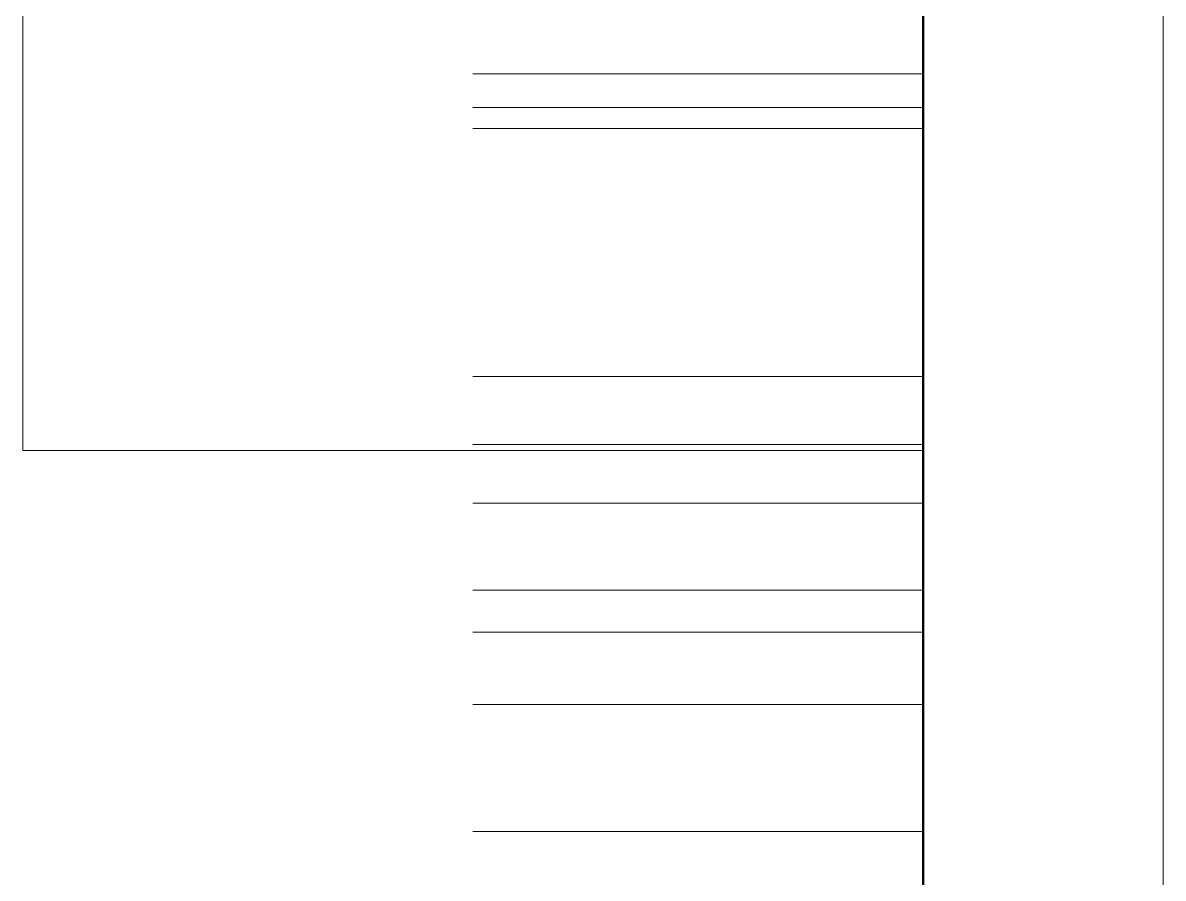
# Model space of a CAD drawing. Header units: metres. Extents: x 10 to 831, y 10 to 584.
# Drawn here: x 495.8 to 496.56, y 390.978 to 391.548 of the extents above; entities that cross this region are included whole.
import ezdxf

# ---------------------------------------------------------------- set-up
doc = ezdxf.new("R2010")
doc.units = ezdxf.units.M
doc.layers.add('CUT', color=7, linetype='Continuous', lineweight=50)
doc.layers.add('VIS', color=8, linetype='Continuous', lineweight=13)

msp = doc.modelspace()

# ---------------------------------------------------------------- linework, layer by layer
at = {"layer": 'CUT'}
msp.add_line((496.4, 415.84), (496.4, 387.36), dxfattribs=at)
at = {"layer": 'VIS'}
for p, q in [((496.4, 387.36), (496.4, 415.84)), ((496.4, 387.36), (496.4, 415.84)), ((496.56, 415.84), (496.56, 387.36)), ((496.4, 390.4), (496.4, 392.5016)), ((496.4, 390.4), (496.4, 392.5016)), ((496.4, 390.4), (496.4, 392.5016)), ((496.4, 392.5016), (496.4, 391.146)), ((496.4, 392.5016), (496.4, 391.146)), ((496.4, 390.4), (496.4, 392.5016)), ((496.4, 392.5016), (496.4, 390.806)), ((496.4, 390.4), (496.4, 392.5016)), ((496.4, 392.5016), (496.4, 390.4)), ((496.4, 392.5016), (496.4, 390.4)), ((496.4, 392.5016), (496.4, 390.4)), ((496.4, 390.4), (496.4, 392.5016)), ((496.4, 390.4), (496.4, 392.5016)), ((496.4, 392.5016), (496.4, 390.4)), ((496.4, 390.4), (496.4, 392.5016)), ((496.4, 392.5016), (496.4, 390.4)), ((496.4, 392.5016), (496.4, 391.1868)), ((496.4, 390.4), (496.4, 392.5016)), ((496.4, 390.4), (496.4, 392.5016)), ((496.4, 392.5016), (496.4, 390.4)), ((496.4, 390.4), (496.4, 392.5016)), ((496.4, 392.5016), (496.4, 390.4)), ((496.4, 392.5016), (496.4, 390.806)), ((496.4, 390.4), (496.4, 392.5016)), ((496.4, 391.1868), (496.4, 392.5016)), ((496.4, 392.5016), (496.4, 391.146)), ((496.4, 392.5016), (496.4, 391.146)), ((496.4, 390.4), (496.4, 392.5016)), ((496.4, 392.5016), (496.4, 390.4)), ((496.4, 390.4), (496.4, 392.5016)), ((496.4, 392.5016), (496.4, 390.4)), ((496.4, 390.4), (496.4, 392.5016)), ((496.4, 390.4), (496.4, 392.5016)), ((496.4, 392.5016), (496.4, 390.4)), ((496.4, 392.5016), (496.4, 391.1868)), ((496.4, 390.4), (496.4, 392.5016)), ((496.4, 392.5016), (496.4, 390.4)), ((496.4, 390.4), (496.4, 392.5016)), ((496.4, 392.5016), (496.4, 390.4)), ((496.4, 392.5016), (496.4, 391.146)), ((496.4, 392.5016), (496.4, 391.146)), ((496.4, 390.4), (496.4, 392.5016)), ((496.4, 390.4), (496.4, 392.5016)), ((496.4, 390.4), (496.4, 392.5016)), ((496.4, 392.5016), (496.4, 390.4)), ((496.4, 391.0376), (496.4, 392.5016)), ((496.4, 392.5016), (496.4, 390.4)), ((496.4, 390.4), (496.4, 392.5016)), ((496.4, 392.5016), (496.4, 390.4)), ((496.4, 392.5016), (496.4, 390.4)), ((496.4, 391.1868), (496.4, 392.5016)), ((496.4, 392.5016), (496.4, 390.4)), ((496.4, 390.4), (496.4, 392.5016)), ((496.4, 392.5016), (496.4, 391.1868)), ((496.4, 391.0376), (496.4, 392.5016)), ((496.4, 392.5016), (496.4, 391.046)), ((496.4, 390.4), (496.4, 392.5016)), ((496.4, 392.5016), (496.4, 390.4)), ((496.4, 390.4), (496.4, 392.5016)), ((496.4, 392.5016), (496.4, 390.4)), ((496.4, 391.1868), (496.4, 392.5016)), ((496.4, 392.5016), (496.4, 391.146)), ((496.4, 392.5016), (496.4, 391.146)), ((496.4, 390.4), (496.4, 392.5016)), ((496.4, 390.4), (496.4, 392.5016)), ((496.4, 392.5016), (496.4, 390.4)), ((496.4, 390.4), (496.4, 392.5016)), ((496.4, 392.5016), (496.4, 390.4)), ((496.4, 390.4), (496.4, 392.5016)), ((496.4, 392.5016), (496.4, 390.4)), ((496.4, 390.4), (496.4, 392.5016)), ((496.4, 392.5016), (496.4, 391.1868)), ((496.4, 392.5016), (496.4, 390.4)), ((496.4, 390.4), (496.4, 392.5016)), ((496.4, 392.5016), (496.4, 390.4)), ((496.4, 390.4), (496.4, 392.5016)), ((496.4, 390.4), (496.4, 392.5016)), ((496.4, 390.4), (496.4, 392.5016)), ((496.4, 391.1868), (496.4, 392.5016)), ((496.4, 392.5016), (496.4, 390.4)), ((496.4, 392.5016), (496.4, 390.4)), ((496.4, 390.4), (496.4, 392.5016)), ((496.4, 392.5016), (496.4, 391.046)), ((496.4, 390.4), (496.4, 392.5016)), ((496.4, 392.2152), (496.4, 391.1108)), ((496.4, 392.2152), (496.4, 391.1108)), ((496.4, 390.4), (496.4, 392.0952)), ((496.4, 392.0952), (496.4, 390.4)), ((496.4, 390.4), (496.4, 392.0952)), ((496.4, 392.0952), (496.4, 390.4)), ((496.4, 392.0952), (496.4, 390.4)), ((496.4, 392.0952), (496.4, 390.4)), ((496.4, 390.4), (496.4, 392.0952)), ((496.4, 390.4), (496.4, 392.0952)), ((496.4, 392.0756), (496.4, 390.826)), ((496.4, 392.0756), (496.4, 390.826)), ((496.4, 391.9852), (496.4, 391.4776)), ((496.4, 391.9852), (496.4, 391.4776)), ((496.4, 391.9852), (496.4, 391.4776)), ((496.4, 391.9852), (496.4, 391.4776)), ((496.4, 391.8104), (496.4, 390.6848)), ((496.4, 391.8104), (496.4, 390.6848)), ((495.8, 391.6608), (495.8, 391.2632)), ((495.8, 391.6608), (495.8, 391.2632)), ((496.4, 391.6608), (496.4, 391.2632)), ((496.4, 391.6608), (496.4, 391.2632)), ((496.4, 391.6608), (496.4, 391.2632)), ((496.4, 391.6608), (496.4, 391.2632)), ((496.4, 391.6384), (496.4, 391.5476)), ((496.4, 391.6384), (496.4, 391.5476)), ((496.4, 391.6164), (496.4, 391.4492)), ((496.4, 391.6164), (496.4, 391.4492)), ((496.4, 391.6164), (496.4, 391.4492)), ((496.4, 391.6164), (496.4, 391.4492)), ((496.4, 391.6164), (496.4, 391.4492)), ((496.4, 391.6164), (496.4, 391.4492)), ((496.4, 391.6092), (496.4, 391.4508)), ((496.4, 391.6092), (496.4, 391.4508)), ((496.4, 391.5944), (496.4, 390.4)), ((496.4, 391.5944), (496.4, 390.4)), ((496.4, 391.5944), (496.4, 390.4)), ((496.4, 391.5944), (496.4, 390.4)), ((496.4, 391.5852), (496.4, 391.5316)), ((496.4, 391.5852), (496.4, 391.5316)), ((496.4, 391.5852), (496.4, 391.5316)), ((496.4, 391.5852), (496.4, 391.5316)), ((496.4, 391.5852), (496.4, 391.5316)), ((496.4, 391.5852), (496.4, 391.5316)), ((496.4, 391.5852), (496.4, 391.5316)), ((496.4, 391.5852), (496.4, 391.5316)), ((496.4, 391.5708), (496.4, 391.5472)), ((496.4, 391.5708), (496.4, 391.5472)), ((496.4, 391.5268), (496.4, 391.5688)), ((496.4, 391.5268), (496.4, 391.5688)), ((496.4, 391.5268), (496.4, 391.5688)), ((496.4, 391.5268), (496.4, 391.5688)), ((496.4, 391.5268), (496.4, 391.5688)), ((496.4, 391.5268), (496.4, 391.5688)), ((496.4, 391.5268), (496.4, 391.5688)), ((496.4, 391.5268), (496.4, 391.5688)), ((496.4, 391.5024), (496.4, 391.566)), ((496.4, 391.5024), (496.4, 391.566)), ((496.4, 391.5024), (496.4, 391.566)), ((496.4, 391.5024), (496.4, 391.566)), ((496.4, 391.5024), (496.4, 391.566)), ((496.4, 391.5024), (496.4, 391.566)), ((496.4, 391.5024), (496.4, 391.566)), ((496.4, 391.5024), (496.4, 391.566)), ((496.4, 391.5652), (496.4, 391.5016)), ((496.4, 391.5652), (496.4, 391.5016)), ((496.4, 391.5652), (496.4, 391.5016)), ((496.4, 391.5652), (496.4, 391.5016)), ((496.4, 391.5652), (496.4, 391.5016)), ((496.4, 391.5652), (496.4, 391.5016)), ((496.4, 391.5652), (496.4, 391.5016)), ((496.4, 391.5652), (496.4, 391.5016)), ((496.4, 391.4508), (496.4, 391.5588)), ((496.4, 391.4508), (496.4, 391.5588)), ((496.4, 391.5524), (496.4, 391.5132)), ((496.4, 391.5524), (496.4, 391.5132)), ((496.4, 391.5524), (496.4, 391.5132)), ((496.4, 391.5524), (496.4, 391.5132)), ((496.4, 391.5524), (496.4, 391.5132)), ((496.4, 391.5524), (496.4, 391.5132)), ((496.4, 391.5524), (496.4, 391.5132)), ((496.4, 391.5524), (496.4, 391.5132)), ((496.4, 391.5016), (496.4, 391.5516)), ((496.4, 391.5016), (496.4, 391.5516)), ((496.4, 391.5496), (496.4, 391.4492)), ((496.4, 391.5496), (496.4, 391.4492)), ((496.4, 391.5492), (496.4, 391.4492)), ((496.4, 391.5492), (496.4, 391.4492)), ((496.4, 391.5132), (496.4, 391.5484)), ((496.4, 391.5132), (496.4, 391.5484)), ((496.4, 391.5484), (496.4, 391.5092)), ((496.4, 391.5132), (496.4, 391.5484)), ((496.4, 391.5484), (496.4, 391.5092)), ((496.4, 391.5132), (496.4, 391.5484)), ((496.4, 391.5476), (496.4, 391.4492)), ((496.4, 391.5476), (496.4, 391.4492)), ((496.4, 391.5472), (496.4, 391.5284)), ((496.4, 391.5472), (496.4, 391.5284)), ((496.4, 391.5096), (496.4, 391.5332)), ((496.4, 391.5096), (496.4, 391.5332)), ((496.4, 391.5096), (496.4, 391.5332)), ((496.4, 391.5096), (496.4, 391.5332)), ((496.4, 391.5096), (496.4, 391.5332)), ((496.4, 391.5096), (496.4, 391.5332)), ((496.4, 391.5096), (496.4, 391.5332)), ((496.4, 391.5096), (496.4, 391.5332)), ((496.4, 391.5316), (496.4, 391.4804)), ((496.4, 391.5316), (496.4, 391.4804)), ((496.4, 391.5316), (496.4, 391.4804)), ((496.4, 391.5316), (496.4, 391.4804)), ((496.4, 391.5316), (496.4, 391.4804)), ((496.4, 391.5316), (496.4, 391.4804)), ((496.4, 391.5316), (496.4, 391.4804)), ((496.4, 391.5316), (496.4, 391.4804)), ((496.4, 391.5284), (496.4, 391.514)), ((496.4, 391.5284), (496.4, 391.514)), ((496.4, 391.4816), (496.4, 391.5268)), ((496.4, 391.4816), (496.4, 391.5268)), ((496.4, 391.4816), (496.4, 391.5268)), ((496.4, 391.4816), (496.4, 391.5268)), ((496.4, 391.4816), (496.4, 391.5268)), ((496.4, 391.4816), (496.4, 391.5268)), ((496.4, 391.4816), (496.4, 391.5268)), ((496.4, 391.4816), (496.4, 391.5268)), ((496.4, 391.514), (496.1, 391.514)), ((496.4, 391.514), (496.4, 391.4916)), ((496.4, 391.514), (496.4, 391.4916)), ((496.4, 391.5132), (496.4, 391.474)), ((496.4, 391.5132), (496.4, 391.474)), ((496.4, 391.4776), (496.4, 391.5132)), ((496.4, 391.5132), (496.4, 391.474)), ((496.4, 391.5132), (496.4, 391.474)), ((496.4, 391.4776), (496.4, 391.5132)), ((496.4, 391.4776), (496.4, 391.5132)), ((496.4, 391.5132), (496.4, 391.474)), ((496.4, 391.4776), (496.4, 391.5132)), ((496.4, 391.5132), (496.4, 391.474)), ((496.4, 391.5132), (496.4, 391.474)), ((496.4, 391.5132), (496.4, 391.474)), ((496.4, 391.4624), (496.4, 391.5096)), ((496.4, 391.4624), (496.4, 391.5096)), ((496.4, 391.4624), (496.4, 391.5096)), ((496.4, 391.4624), (496.4, 391.5096)), ((496.4, 391.4624), (496.4, 391.5096)), ((496.4, 391.4624), (496.4, 391.5096)), ((496.4, 391.4624), (496.4, 391.5096)), ((496.4, 391.4624), (496.4, 391.5096)), ((496.4, 391.5092), (496.4, 391.4648)), ((496.4, 391.5092), (496.4, 391.4648)), ((496.4, 391.44), (496.4, 391.5024)), ((496.4, 391.44), (496.4, 391.5024)), ((496.4, 391.44), (496.4, 391.5024)), ((496.4, 391.44), (496.4, 391.5024)), ((496.4, 391.44), (496.4, 391.5024)), ((496.4, 391.44), (496.4, 391.5024)), ((496.4, 391.44), (496.4, 391.5024)), ((496.4, 391.44), (496.4, 391.5024)), ((496.4, 391.5016), (496.4, 391.4396)), ((496.4, 391.5016), (496.4, 391.4396)), ((496.4, 391.5016), (496.4, 391.4396)), ((496.4, 391.4564), (496.4, 391.5016)), ((496.4, 391.4564), (496.4, 391.5016)), ((496.4, 391.5016), (496.4, 391.4396)), ((496.4, 391.5016), (496.4, 391.4396)), ((496.4, 391.5016), (496.4, 391.4396)), ((496.4, 391.5016), (496.4, 391.4396)), ((496.4, 391.5016), (496.4, 391.4396)), ((496.4, 391.4916), (496.1, 391.4916)), ((496.4, 391.4916), (496.4, 391.4856)), ((496.4, 391.4916), (496.4, 391.4856)), ((496.4, 391.4856), (496.4, 391.472)), ((496.4, 391.4856), (496.4, 391.472)), ((496.4, 391.4776), (496.1, 391.4776)), ((496.4, 391.4776), (496.1, 391.4776)), ((496.4, 391.4336), (496.4, 391.4816)), ((496.4, 391.4336), (496.4, 391.4816)), ((496.4, 391.4336), (496.4, 391.4816)), ((496.4, 391.4336), (496.4, 391.4816)), ((496.4, 391.4336), (496.4, 391.4816)), ((496.4, 391.4336), (496.4, 391.4816)), ((496.4, 391.4336), (496.4, 391.4816)), ((496.4, 391.4336), (496.4, 391.4816)), ((496.4, 391.4804), (496.4, 391.432)), ((496.4, 391.4804), (496.4, 391.432)), ((496.4, 391.4804), (496.4, 391.432)), ((496.4, 391.4804), (496.4, 391.432)), ((496.4, 391.4804), (496.4, 391.432)), ((496.4, 391.4804), (496.4, 391.432)), ((496.4, 391.4804), (496.4, 391.432)), ((496.4, 391.4804), (496.4, 391.432)), ((496.4, 391.474), (496.4, 391.434)), ((496.4, 391.474), (496.4, 391.434)), ((496.4, 391.474), (496.4, 391.434)), ((496.4, 391.474), (496.4, 391.434)), ((496.4, 391.474), (496.4, 391.434)), ((496.4, 391.474), (496.4, 391.434)), ((496.4, 391.474), (496.4, 391.434)), ((496.4, 391.474), (496.4, 391.434)), ((496.4, 391.472), (496.4, 391.4512)), ((496.4, 391.472), (496.4, 391.4512)), ((496.4, 391.4648), (496.4, 391.4156)), ((496.4, 391.4648), (496.4, 391.4156)), ((496.4, 391.4152), (496.4, 391.4624)), ((496.4, 391.4152), (496.4, 391.4624)), ((496.4, 391.4152), (496.4, 391.4624)), ((496.4, 391.4152), (496.4, 391.4624)), ((496.4, 391.4152), (496.4, 391.4624)), ((496.4, 391.4152), (496.4, 391.4624)), ((496.4, 391.4152), (496.4, 391.4624)), ((496.4, 391.4152), (496.4, 391.4624)), ((496.4, 391.416), (496.4, 391.4564)), ((496.4, 391.416), (496.4, 391.4564)), ((496.4, 391.4512), (496.4, 391.424)), ((496.4, 391.4512), (496.4, 391.424)), ((496.4, 391.4508), (496.4, 391.2924)), ((496.4, 391.3428), (496.4, 391.4508)), ((496.4, 391.4508), (496.4, 391.2924)), ((496.4, 391.3428), (496.4, 391.4508)), ((496.4, 391.4492), (496.4, 391.2828)), ((496.4, 391.4492), (496.4, 391.3496)), ((496.4, 391.4492), (496.4, 391.348)), ((496.4, 391.2832), (496.4, 391.4492)), ((496.4, 391.2832), (496.4, 391.4492)), ((496.4, 391.3496), (496.4, 391.4492)), ((496.4, 391.2832), (496.4, 391.4492)), ((496.4, 391.4492), (496.4, 391.348)), ((496.4, 391.4492), (496.4, 391.3496)), ((496.4, 391.4492), (496.4, 391.2828)), ((496.4, 391.2832), (496.4, 391.4492)), ((496.4, 391.3496), (496.4, 391.4492)), ((496.4, 391.3784), (496.4, 391.44)), ((496.4, 391.3784), (496.4, 391.44)), ((496.4, 391.3784), (496.4, 391.44)), ((496.4, 391.3784), (496.4, 391.44)), ((496.4, 391.3784), (496.4, 391.44)), ((496.4, 391.3784), (496.4, 391.44)), ((496.4, 391.3784), (496.4, 391.44)), ((496.4, 391.3784), (496.4, 391.44)), ((496.4, 391.4396), (496.4, 391.3784)), ((496.4, 391.4396), (496.4, 391.3784)), ((496.4, 391.4396), (496.4, 391.3784)), ((496.4, 391.4396), (496.4, 391.3784)), ((496.4, 391.4396), (496.4, 391.3784)), ((496.4, 391.4396), (496.4, 391.3784)), ((496.4, 391.4396), (496.4, 391.3784)), ((496.4, 391.4396), (496.4, 391.3784)), ((496.4, 391.434), (496.4, 391.3932)), ((496.4, 391.434), (496.4, 391.3932)), ((496.4, 391.434), (496.4, 391.3932)), ((496.4, 391.434), (496.4, 391.3932)), ((496.4, 391.434), (496.4, 391.3932)), ((496.4, 391.434), (496.4, 391.3932)), ((496.4, 391.434), (496.4, 391.3932)), ((496.4, 391.434), (496.4, 391.3932)), ((496.4, 391.3836), (496.4, 391.4336)), ((496.4, 391.3836), (496.4, 391.4336)), ((496.4, 391.3836), (496.4, 391.4336)), ((496.4, 391.3836), (496.4, 391.4336)), ((496.4, 391.3836), (496.4, 391.4336)), ((496.4, 391.3836), (496.4, 391.4336)), ((496.4, 391.3836), (496.4, 391.4336)), ((496.4, 391.3836), (496.4, 391.4336)), ((496.4, 391.432), (496.4, 391.3864)), ((496.4, 391.432), (496.4, 391.3864)), ((496.4, 391.432), (496.4, 391.3864)), ((496.4, 391.432), (496.4, 391.3864)), ((496.4, 391.432), (496.4, 391.3864)), ((496.4, 391.432), (496.4, 391.3864)), ((496.4, 391.432), (496.4, 391.3864)), ((496.4, 391.432), (496.4, 391.3864)), ((496.4, 391.424), (496.4, 391.39)), ((496.4, 391.424), (496.4, 391.39)), ((496.4, 391.38), (496.4, 391.416)), ((496.4, 391.38), (496.4, 391.416)), ((496.4, 391.4156), (496.4, 391.3612)), ((496.4, 391.4156), (496.4, 391.3612)), ((496.4, 391.368), (496.4, 391.4152)), ((496.4, 391.368), (496.4, 391.4152)), ((496.4, 391.368), (496.4, 391.4152)), ((496.4, 391.368), (496.4, 391.4152)), ((496.4, 391.368), (496.4, 391.4152)), ((496.4, 391.368), (496.4, 391.4152)), ((496.4, 391.368), (496.4, 391.4152)), ((496.4, 391.368), (496.4, 391.4152)), ((496.4, 391.3932), (496.4, 391.3516)), ((496.4, 391.3932), (496.4, 391.3516)), ((496.4, 391.3932), (496.4, 391.3516)), ((496.4, 391.3932), (496.4, 391.3516)), ((496.4, 391.3932), (496.4, 391.3516)), ((496.4, 391.3932), (496.4, 391.3516)), ((496.4, 391.3932), (496.4, 391.3516)), ((496.4, 391.3932), (496.4, 391.3516)), ((496.4, 391.39), (496.4, 391.3496)), ((496.4, 391.39), (496.4, 391.3496)), ((496.4, 391.3864), (496.4, 391.344)), ((496.4, 391.3864), (496.4, 391.344)), ((496.4, 391.3864), (496.4, 391.344)), ((496.4, 391.3864), (496.4, 391.344)), ((496.4, 391.3864), (496.4, 391.344)), ((496.4, 391.3864), (496.4, 391.344)), ((496.4, 391.3864), (496.4, 391.344)), ((496.4, 391.3864), (496.4, 391.344)), ((496.4, 391.332), (496.4, 391.3836)), ((496.4, 391.332), (496.4, 391.3836)), ((496.4, 391.332), (496.4, 391.3836)), ((496.4, 391.332), (496.4, 391.3836)), ((496.4, 391.332), (496.4, 391.3836)), ((496.4, 391.332), (496.4, 391.3836)), ((496.4, 391.332), (496.4, 391.3836)), ((496.4, 391.332), (496.4, 391.3836)), ((496.4, 391.3484), (496.4, 391.38)), ((496.4, 391.3484), (496.4, 391.38)), ((496.4, 391.3784), (496.4, 391.318)), ((496.4, 391.318), (496.4, 391.3784)), ((496.4, 391.318), (496.4, 391.3784)), ((496.4, 391.318), (496.4, 391.3784)), ((496.4, 391.3784), (496.4, 391.318)), ((496.4, 391.3784), (496.4, 391.318)), ((496.4, 391.318), (496.4, 391.3784)), ((496.4, 391.318), (496.4, 391.3784)), ((496.4, 391.3784), (496.4, 391.318)), ((496.4, 391.3784), (496.4, 391.318)), ((496.4, 391.3784), (496.4, 391.318)), ((496.4, 391.3784), (496.4, 391.318)), ((496.4, 391.3784), (496.4, 391.318)), ((496.4, 391.318), (496.4, 391.3784)), ((496.4, 391.318), (496.4, 391.3784)), ((496.4, 391.318), (496.4, 391.3784)), ((496.4, 391.3196), (496.4, 391.368)), ((496.4, 391.3196), (496.4, 391.368)), ((496.4, 391.3196), (496.4, 391.368)), ((496.4, 391.3196), (496.4, 391.368)), ((496.4, 391.3196), (496.4, 391.368)), ((496.4, 391.3196), (496.4, 391.368)), ((496.4, 391.3196), (496.4, 391.368)), ((496.4, 391.3196), (496.4, 391.368)), ((496.4, 391.3612), (496.4, 391.3016)), ((496.4, 391.3612), (496.4, 391.3016)), ((496.4, 391.3516), (496.4, 391.3084)), ((496.4, 391.3516), (496.4, 391.3084)), ((496.4, 391.3516), (496.4, 391.3084)), ((496.4, 391.3516), (496.4, 391.3084)), ((496.4, 391.3516), (496.4, 391.3084)), ((496.4, 391.3516), (496.4, 391.3084)), ((496.4, 391.3516), (496.4, 391.3084)), ((496.4, 391.3516), (496.4, 391.3084)), ((496.4, 391.258), (496.4, 391.3496)), ((496.4, 391.3496), (496.4, 391.3032)), ((496.4, 391.3496), (496.4, 391.3032)), ((496.4, 391.258), (496.4, 391.3496)), ((496.4, 391.3496), (496.4, 391.258)), ((496.4, 391.3496), (496.4, 391.258)), ((496.4, 391.3212), (496.4, 391.3484)), ((496.4, 391.3212), (496.4, 391.3484)), ((496.4, 391.348), (496.4, 391.2556)), ((496.4, 391.348), (496.4, 391.2556)), ((496.4, 391.344), (496.4, 391.3052)), ((496.4, 391.344), (496.4, 391.3052)), ((496.4, 391.344), (496.4, 391.3052)), ((496.4, 391.344), (496.4, 391.3052)), ((496.4, 391.344), (496.4, 391.3052)), ((496.4, 391.344), (496.4, 391.3052)), ((496.4, 391.344), (496.4, 391.3052)), ((496.4, 391.344), (496.4, 391.3052)), ((496.4, 391.2464), (496.4, 391.3428)), ((496.4, 391.2464), (496.4, 391.3428)), ((496.4, 391.2792), (496.4, 391.332)), ((496.4, 391.2792), (496.4, 391.332)), ((496.4, 391.2792), (496.4, 391.332)), ((496.4, 391.2792), (496.4, 391.332)), ((496.4, 391.2792), (496.4, 391.332)), ((496.4, 391.2792), (496.4, 391.332)), ((496.4, 391.2792), (496.4, 391.332)), ((496.4, 391.2792), (496.4, 391.332)), ((496.4, 391.2984), (496.4, 391.3212)), ((496.4, 391.2984), (496.4, 391.3212)), ((496.4, 391.27), (496.4, 391.3196)), ((496.4, 391.27), (496.4, 391.3196)), ((496.4, 391.27), (496.4, 391.3196)), ((496.4, 391.27), (496.4, 391.3196)), ((496.4, 391.27), (496.4, 391.3196)), ((496.4, 391.27), (496.4, 391.3196)), ((496.4, 391.27), (496.4, 391.3196)), ((496.4, 391.27), (496.4, 391.3196)), ((496.4, 391.318), (496.4, 391.228)), ((496.4, 391.318), (496.4, 391.228)), ((496.4, 391.318), (496.4, 391.228)), ((496.4, 391.318), (496.4, 391.228)), ((496.4, 391.318), (496.4, 391.228)), ((496.4, 391.318), (496.4, 391.228)), ((496.4, 391.318), (496.4, 391.228)), ((496.4, 391.318), (496.4, 391.228)), ((496.4, 391.318), (496.4, 391.228)), ((496.4, 391.318), (496.4, 391.228)), ((496.4, 391.318), (496.4, 391.228)), ((496.4, 391.318), (496.4, 391.228)), ((496.4, 391.318), (496.4, 391.228)), ((496.4, 391.318), (496.4, 391.228)), ((496.4, 391.318), (496.4, 391.228)), ((496.4, 391.318), (496.4, 391.228)), ((496.4, 391.3124), (496.1, 391.3124)), ((496.4, 391.3124), (496.1, 391.3124)), ((496.4, 391.3124), (496.4, 391.3124)), ((496.4, 391.3124), (496.4, 391.3124)), ((496.4, 391.3124), (496.4, 390.802)), ((496.4, 391.3104), (496.4, 391.3124)), ((496.4, 391.3124), (496.4, 390.802)), ((496.4, 391.3104), (496.4, 391.3124)), ((496.4, 391.304), (496.4, 391.3104)), ((496.4, 391.304), (496.4, 391.3104)), ((496.4, 391.3084), (496.4, 391.2636)), ((496.4, 391.3084), (496.4, 391.2636)), ((496.4, 391.3084), (496.4, 391.2636)), ((496.4, 391.3084), (496.4, 391.2636)), ((496.4, 391.3084), (496.4, 391.2636)), ((496.4, 391.3084), (496.4, 391.2636)), ((496.4, 391.3084), (496.4, 391.2636)), ((496.4, 391.3084), (496.4, 391.2636)), ((496.4, 391.3052), (496.4, 391.27)), ((496.4, 391.3052), (496.4, 391.27)), ((496.4, 391.3052), (496.4, 391.27)), ((496.4, 391.3052), (496.4, 391.27)), ((496.4, 391.3052), (496.4, 391.27)), ((496.4, 391.3052), (496.4, 391.27)), ((496.4, 391.3052), (496.4, 391.27)), ((496.4, 391.3052), (496.4, 391.27)), ((496.4, 391.2936), (496.4, 391.304)), ((496.4, 391.2936), (496.4, 391.304)), ((496.4, 391.3032), (496.4, 391.2508)), ((496.4, 391.3032), (496.4, 391.2508)), ((496.4, 391.3016), (496.4, 391.2364)), ((496.4, 391.3016), (496.4, 391.2364)), ((496.4, 391.2464), (496.4, 391.2984)), ((496.4, 391.2464), (496.4, 391.2984)), ((496.4, 391.2792), (496.4, 391.2936)), ((496.4, 391.2792), (496.4, 391.2936)), ((496.4, 391.2924), (496.4, 391.1452)), ((496.4, 391.2924), (496.4, 391.1452)), ((496.4, 391.13), (496.4, 391.2832)), ((496.4, 391.13), (496.4, 391.2832)), ((496.4, 391.13), (496.4, 391.2832)), ((496.4, 391.13), (496.4, 391.2832)), ((496.4, 391.2828), (496.4, 391.1292)), ((496.4, 391.2828), (496.4, 391.1292)), ((496.4, 391.2252), (496.4, 391.2792)), ((496.4, 391.2252), (496.4, 391.2792)), ((496.4, 391.2252), (496.4, 391.2792)), ((496.4, 391.2252), (496.4, 391.2792)), ((496.4, 391.2608), (496.4, 391.2792)), ((496.4, 391.2252), (496.4, 391.2792)), ((496.4, 391.2252), (496.4, 391.2792)), ((496.4, 391.2252), (496.4, 391.2792)), ((496.4, 391.2252), (496.4, 391.2792)), ((496.4, 391.2608), (496.4, 391.2792)), ((496.4, 391.2672), (496.1, 391.2672)), ((496.4, 391.2672), (496.1, 391.2672)), ((496.4, 391.27), (496.4, 390.4)), ((496.4, 391.27), (496.4, 390.4)), ((496.4, 390.4), (496.4, 391.27)), ((496.4, 391.27), (496.4, 390.4)), ((496.4, 390.4), (496.4, 391.27)), ((496.4, 391.27), (496.4, 390.4)), ((496.4, 390.4), (496.4, 391.27)), ((496.4, 390.4), (496.4, 391.27)), ((496.4, 391.27), (496.4, 390.4)), ((496.4, 390.4), (496.4, 391.27)), ((496.4, 391.27), (496.4, 390.4)), ((496.4, 390.4), (496.4, 391.27)), ((496.4, 390.4), (496.4, 391.27)), ((496.4, 391.27), (496.4, 390.4)), ((496.4, 390.4), (496.4, 391.27)), ((496.4, 391.27), (496.4, 390.4)), ((496.4, 391.2672), (496.4, 390.964)), ((496.4, 390.9784), (496.4, 391.2672)), ((496.4, 390.9784), (496.4, 391.2672)), ((496.4, 390.9784), (496.4, 391.2672)), ((496.4, 391.2672), (496.4, 390.964)), ((496.4, 391.2672), (496.4, 390.964)), ((496.4, 391.2672), (496.4, 390.964)), ((496.4, 390.9784), (496.4, 391.2672)), ((496.4, 391.2636), (496.4, 391.2172)), ((496.4, 391.2636), (496.4, 391.2172)), ((496.4, 391.2636), (496.4, 391.2172)), ((496.4, 391.2636), (496.4, 391.2172)), ((496.4, 391.2636), (496.4, 391.2172)), ((496.4, 391.2636), (496.4, 391.2172)), ((496.4, 391.2636), (496.4, 391.2172)), ((496.4, 391.2636), (496.4, 391.2172)), ((495.8, 391.2632), (495.8, 391.2632)), ((496.4, 391.2632), (495.8, 391.2632)), ((495.8, 391.2632), (495.8, 391.2632)), ((496.4, 391.2632), (496.1, 391.2632)), ((496.4, 391.2632), (496.1, 391.2632)), ((496.4, 391.2632), (496.1, 391.2632)), ((496.4, 391.2632), (496.4, 390.806)), ((496.4, 391.2632), (496.4, 391.2632)), ((496.4, 391.2632), (496.4, 390.806)), ((496.4, 391.2632), (496.4, 391.2632)), ((496.4, 391.2632), (496.4, 390.806)), ((496.4, 391.2632), (496.4, 391.2632)), ((496.4, 391.2632), (496.4, 391.2632)), ((496.4, 391.2632), (496.4, 390.806)), ((496.4, 391.2392), (496.4, 391.2608)), ((496.4, 391.2392), (496.4, 391.2608)), ((496.4, 391.258), (496.4, 391.1744)), ((496.4, 391.258), (496.4, 391.1744)), ((496.4, 391.1744), (496.4, 391.258)), ((496.4, 391.1744), (496.4, 391.258)), ((496.4, 391.2556), (496.4, 391.1712)), ((496.4, 391.2556), (496.4, 391.1712)), ((496.4, 391.2508), (496.4, 391.1928)), ((496.4, 391.2508), (496.4, 391.1928)), ((496.4, 391.1608), (496.4, 391.2464)), ((496.4, 391.1608), (496.4, 391.2464)), ((496.4, 391.2328), (496.4, 391.2464)), ((496.4, 391.2328), (496.4, 391.2464)), ((496.4, 391.214), (496.4, 391.2392)), ((496.4, 391.214), (496.4, 391.2392)), ((496.4, 391.2364), (496.4, 391.166)), ((496.4, 391.2364), (496.4, 391.166)), ((496.4, 391.228), (496.1, 391.228)), ((496.4, 391.228), (496.1, 391.228)), ((496.4, 391.228), (496.1, 391.228)), ((496.4, 391.228), (496.1, 391.228)), ((496.4, 391.228), (496.1, 391.228)), ((496.4, 391.228), (496.1, 391.228)), ((496.4, 391.228), (496.1, 391.228)), ((496.4, 391.228), (496.1, 391.228)), ((496.4, 391.2188), (496.4, 391.2328)), ((496.4, 391.2188), (496.4, 391.2328)), ((496.4, 391.228), (496.4, 391.228)), ((496.4, 391.228), (496.4, 391.228)), ((496.4, 391.228), (496.4, 391.228)), ((496.4, 391.228), (496.4, 391.228)), ((496.4, 391.228), (496.4, 391.228)), ((496.4, 391.228), (496.4, 391.228)), ((496.4, 391.228), (496.4, 391.228)), ((496.4, 391.228), (496.4, 391.228)), ((496.4, 391.1708), (496.4, 391.2252)), ((496.4, 391.1708), (496.4, 391.2252)), ((496.4, 391.1708), (496.4, 391.2252)), ((496.4, 391.1708), (496.4, 391.2252)), ((496.4, 391.1708), (496.4, 391.2252)), ((496.4, 391.1708), (496.4, 391.2252)), ((496.4, 391.1708), (496.4, 391.2252)), ((496.4, 391.1708), (496.4, 391.2252)), ((496.4, 391.2044), (496.4, 391.2188)), ((496.4, 391.2044), (496.4, 391.2188)), ((496.4, 391.2172), (496.4, 391.1688)), ((496.4, 391.2172), (496.4, 391.1688)), ((496.4, 391.2172), (496.4, 391.1688)), ((496.4, 391.2172), (496.4, 391.1688)), ((496.4, 391.2172), (496.4, 391.1688)), ((496.4, 391.2172), (496.4, 391.1688)), ((496.4, 391.2172), (496.4, 391.1688)), ((496.4, 391.2172), (496.4, 391.1688)), ((496.4, 391.1856), (496.4, 391.214)), ((496.4, 391.1856), (496.4, 391.214)), ((496.4, 391.1884), (496.4, 391.2044)), ((496.4, 391.1884), (496.4, 391.2044)), ((496.4, 391.1928), (496.4, 391.1292)), ((496.4, 391.1928), (496.4, 391.1292)), ((496.4, 391.172), (496.4, 391.1884)), ((496.4, 391.172), (496.4, 391.1884)), ((496.4, 391.1328), (496.4, 391.1868)), ((496.4, 391.1868), (496.4, 391.1328)), ((496.4, 391.1328), (496.4, 391.1868)), ((496.4, 391.1868), (496.4, 391.1328)), ((496.4, 391.1328), (496.4, 391.1868)), ((496.4, 391.1868), (496.4, 391.1328)), ((496.4, 391.1328), (496.4, 391.1868)), ((496.4, 391.1868), (496.4, 391.1328)), ((496.4, 391.1544), (496.4, 391.1856)), ((496.4, 391.1544), (496.4, 391.1856)), ((496.4, 391.0992), (496.4, 391.1744)), ((496.4, 391.1744), (496.4, 391.0992)), ((496.4, 391.0992), (496.4, 391.1744)), ((496.4, 391.1744), (496.4, 391.0992)), ((496.4, 391.17), (496.1, 391.17)), ((496.4, 391.17), (496.1, 391.17)), ((496.4, 391.154), (496.4, 391.172)), ((496.4, 391.154), (496.4, 391.172)), ((496.4, 391.1712), (496.4, 391.096)), ((496.4, 391.1712), (496.4, 391.096)), ((496.4, 391.1164), (496.4, 391.1708)), ((496.4, 391.1164), (496.4, 391.1708)), ((496.4, 391.1164), (496.4, 391.1708)), ((496.4, 391.1164), (496.4, 391.1708)), ((496.4, 391.1164), (496.4, 391.1708)), ((496.4, 391.1164), (496.4, 391.1708)), ((496.4, 391.1164), (496.4, 391.1708)), ((496.4, 391.1164), (496.4, 391.1708)), ((496.4, 391.17), (496.4, 391.0348)), ((496.4, 391.17), (496.4, 391.0348)), ((496.4, 391.17), (496.4, 391.17)), ((496.4, 391.17), (496.4, 391.0432)), ((496.4, 391.17), (496.4, 391.0432)), ((496.4, 391.17), (496.4, 391.17)), ((496.4, 391.1688), (496.4, 391.118)), ((496.4, 391.1688), (496.4, 391.118)), ((496.4, 391.1688), (496.4, 391.118)), ((496.4, 391.1688), (496.4, 391.118)), ((496.4, 391.1688), (496.4, 391.118)), ((496.4, 391.1688), (496.4, 391.118)), ((496.4, 391.1688), (496.4, 391.118)), ((496.4, 391.1688), (496.4, 391.118)), ((496.4, 391.166), (496.4, 391.0904)), ((496.4, 391.166), (496.4, 391.0904)), ((496.4, 391.0864), (496.4, 391.1608)), ((496.4, 391.0864), (496.4, 391.1608)), ((496.4, 391.12), (496.4, 391.1544)), ((496.4, 391.12), (496.4, 391.1544)), ((496.4, 391.1344), (496.4, 391.154)), ((496.4, 391.1344), (496.4, 391.154)), ((496.4, 391.142), (496.1, 391.142)), ((496.4, 391.142), (496.1, 391.142)), ((496.4, 391.0324), (496.4, 391.146)), ((496.4, 391.146), (496.4, 391.0324)), ((496.4, 391.0324), (496.4, 391.146)), ((496.4, 391.146), (496.4, 391.0324)), ((496.4, 391.0324), (496.4, 391.146)), ((496.4, 391.146), (496.4, 391.0324)), ((496.4, 391.0324), (496.4, 391.146)), ((496.4, 391.146), (496.4, 391.0324)), ((496.4, 391.1452), (496.4, 391.01)), ((496.4, 391.1452), (496.4, 391.01)), ((496.4, 391.142), (496.4, 391.142)), ((496.4, 391.0924), (496.4, 391.142)), ((496.4, 391.142), (496.4, 391.142)), ((496.4, 391.0924), (496.4, 391.142)), ((496.4, 391.142), (496.4, 391.048)), ((496.4, 391.142), (496.4, 391.048)), ((496.4, 391.1136), (496.4, 391.1344)), ((496.4, 391.1136), (496.4, 391.1344)), ((496.4, 391.082), (496.4, 391.1328)), ((496.4, 391.1328), (496.4, 391.082)), ((496.4, 391.1328), (496.4, 391.082)), ((496.4, 391.082), (496.4, 391.1328)), ((496.4, 391.082), (496.4, 391.1328)), ((496.4, 391.082), (496.4, 391.1328)), ((496.4, 391.1328), (496.4, 391.082)), ((496.4, 391.1328), (496.4, 391.082)), ((496.4, 390.99), (496.4, 391.13)), ((496.4, 390.99), (496.4, 391.13)), ((496.4, 390.99), (496.4, 391.13)), ((496.4, 390.99), (496.4, 391.13)), ((496.4, 391.1292), (496.4, 390.9888)), ((496.4, 391.1292), (496.4, 391.0604)), ((496.4, 391.1292), (496.4, 391.0604)), ((496.4, 391.1292), (496.4, 390.9888)), ((496.4, 391.0828), (496.4, 391.12)), ((496.4, 391.0828), (496.4, 391.12)), ((496.4, 391.118), (496.4, 391.0648)), ((496.4, 391.118), (496.4, 391.0648)), ((496.4, 391.118), (496.4, 391.0648)), ((496.4, 391.118), (496.4, 391.0648)), ((496.4, 391.118), (496.4, 391.0648)), ((496.4, 391.118), (496.4, 391.0648)), ((496.4, 391.118), (496.4, 391.0648)), ((496.4, 391.118), (496.4, 391.0648)), ((496.4, 391.0624), (496.4, 391.1164)), ((496.4, 391.0624), (496.4, 391.1164)), ((496.4, 391.0624), (496.4, 391.1164)), ((496.4, 391.0624), (496.4, 391.1164)), ((496.4, 391.0624), (496.4, 391.1164)), ((496.4, 391.0624), (496.4, 391.1164)), ((496.4, 391.0624), (496.4, 391.1164)), ((496.4, 391.0624), (496.4, 391.1164)), ((496.4, 391.0908), (496.4, 391.1136)), ((496.4, 391.0908), (496.4, 391.1136)), ((496.4, 391.1108), (496.4, 391.0852)), ((496.4, 391.1108), (496.4, 391.0852)), ((496.4, 391.0992), (496.4, 391.032)), ((496.4, 391.032), (496.4, 391.0992)), ((496.4, 391.0992), (496.4, 391.032)), ((496.4, 391.032), (496.4, 391.0992)), ((496.4, 391.094), (496.1, 391.094)), ((496.4, 391.094), (496.1, 391.094)), ((496.4, 391.096), (496.4, 391.0292)), ((496.4, 391.096), (496.4, 391.0292)), ((496.4, 391.094), (496.4, 391.0448)), ((496.4, 391.094), (496.4, 391.094)), ((496.4, 391.094), (496.4, 391.0448)), ((496.4, 390.9776), (496.4, 391.094)), ((496.4, 391.094), (496.4, 391.094)), ((496.4, 390.9776), (496.4, 391.094)), ((496.4, 391.046), (496.4, 391.0924)), ((496.4, 391.046), (496.4, 391.0924)), ((496.4, 391.066), (496.4, 391.0908)), ((496.4, 391.066), (496.4, 391.0908)), ((496.4, 391.0904), (496.4, 391.0092)), ((496.4, 391.0904), (496.4, 391.0092)), ((496.4, 391.022), (496.4, 391.0864)), ((496.4, 391.022), (496.4, 391.0864)), ((496.4, 391.0852), (496.4, 391.0592)), ((496.4, 391.0852), (496.4, 391.0592)), ((496.4, 391.0432), (496.4, 391.0828)), ((496.4, 391.0432), (496.4, 391.0828)), ((496.4, 391.082), (496.4, 391.0344)), ((496.4, 391.0344), (496.4, 391.082)), ((496.4, 391.0344), (496.4, 391.082)), ((496.4, 391.082), (496.4, 391.0344)), ((496.4, 391.082), (496.4, 391.0344)), ((496.4, 391.082), (496.4, 391.0344)), ((496.4, 391.0344), (496.4, 391.082)), ((496.4, 391.0344), (496.4, 391.082)), ((496.4, 391.0396), (496.4, 391.066)), ((496.4, 391.0396), (496.4, 391.066)), ((496.4, 391.0648), (496.4, 391.0092)), ((496.4, 391.0648), (496.4, 391.0092)), ((496.4, 391.0648), (496.4, 391.0092)), ((496.4, 391.0648), (496.4, 391.0092)), ((496.4, 391.0648), (496.4, 391.0092)), ((496.4, 391.0648), (496.4, 391.0092)), ((496.4, 391.0648), (496.4, 391.0092)), ((496.4, 391.0648), (496.4, 391.0092)), ((496.4, 391.0092), (496.4, 391.0624)), ((496.4, 391.0092), (496.4, 391.0624)), ((496.4, 391.0092), (496.4, 391.0624)), ((496.4, 391.0092), (496.4, 391.0624)), ((496.4, 391.0092), (496.4, 391.0624)), ((496.4, 391.0092), (496.4, 391.0624)), ((496.4, 391.0092), (496.4, 391.0624)), ((496.4, 391.0092), (496.4, 391.0624)), ((496.4, 391.0604), (496.4, 390.9868)), ((496.4, 391.0604), (496.4, 390.9868)), ((496.4, 391.0592), (496.4, 391.0332)), ((496.4, 391.0592), (496.4, 391.0332)), ((496.4, 391.048), (496.4, 390.9544)), ((496.4, 391.048), (496.4, 390.9544)), ((496.4, 391.046), (496.4, 390.9416)), ((496.4, 391.046), (496.4, 390.9416)), ((496.4, 391.0036), (496.4, 391.046)), ((496.4, 391.0036), (496.4, 391.046)), ((496.4, 391.0448), (496.4, 391)), ((496.4, 391.0448), (496.4, 391)), ((496.4, 390.9396), (496.4, 391.0432)), ((496.4, 391.0068), (496.4, 391.0432)), ((496.4, 391.0068), (496.4, 391.0432)), ((496.4, 390.9396), (496.4, 391.0432)), ((496.4, 391.0108), (496.4, 391.0396)), ((496.4, 391.0108), (496.4, 391.0396)), ((496.4, 390.994), (496.4, 391.0376)), ((496.4, 390.994), (496.4, 391.0376)), ((496.4, 391.0348), (496.4, 390.9916)), ((496.4, 391.0348), (496.4, 390.9916)), ((496.4, 391.0344), (496.4, 390.99)), ((496.4, 390.99), (496.4, 391.0344)), ((496.4, 391.0344), (496.4, 390.99)), ((496.4, 390.99), (496.4, 391.0344)), ((496.4, 391.0344), (496.4, 390.99)), ((496.4, 390.99), (496.4, 391.0344)), ((496.4, 391.0344), (496.4, 390.99)), ((496.4, 390.99), (496.4, 391.0344)), ((496.4, 391.0332), (496.4, 391.0076)), ((496.4, 391.0332), (496.4, 391.0076)), ((496.4, 390.9256), (496.4, 391.0324)), ((496.4, 390.9256), (496.4, 391.0324)), ((496.4, 391.0324), (496.4, 390.9256)), ((496.4, 391.0324), (496.4, 390.9256)), ((496.4, 391.0324), (496.4, 390.9256)), ((496.4, 390.9256), (496.4, 391.0324)), ((496.4, 390.9256), (496.4, 391.0324)), ((496.4, 391.0324), (496.4, 390.9256)), ((496.4, 390.9736), (496.4, 391.032)), ((496.4, 390.9736), (496.4, 391.032)), ((496.4, 391.032), (496.4, 390.9736)), ((496.4, 391.032), (496.4, 390.9736)), ((496.4, 391.0292), (496.4, 390.9712)), ((496.4, 391.0292), (496.4, 390.9712)), ((496.4, 390.9676), (496.4, 391.022)), ((496.4, 390.9676), (496.4, 391.022)), ((496.4, 391.0092), (496.1, 391.0092)), ((496.4, 391.0092), (496.1, 391.0092)), ((496.4, 391.0092), (496.1, 391.0092)), ((496.4, 391.0092), (496.1, 391.0092)), ((496.4, 390.978), (496.4, 391.0108)), ((496.4, 390.978), (496.4, 391.0108)), ((496.4, 391.01), (496.4, 390.8868)), ((496.4, 391.01), (496.4, 390.8868)), ((496.4, 391.0092), (496.4, 390.9128)), ((496.4, 391.0092), (496.4, 390.9128)), ((496.4, 391.0076), (496.4, 390.9816)), ((496.4, 391.0076), (496.4, 390.9816)), ((496.4, 390.9732), (496.4, 391.0068)), ((496.4, 390.9732), (496.4, 391.0068)), ((496.4, 390.9648), (496.4, 391.0036)), ((496.4, 390.9648), (496.4, 391.0036)), ((496.4, 391), (496.4, 390.9592)), ((496.4, 391), (496.4, 390.9592)), ((496.4, 390.954), (496.4, 390.994)), ((496.4, 390.954), (496.4, 390.994)), ((496.4, 390.9916), (496.4, 390.9524)), ((496.4, 390.9916), (496.4, 390.9524)), ((496.4, 390.95), (496.4, 390.99)), ((496.4, 390.8636), (496.4, 390.99)), ((496.4, 390.99), (496.4, 390.95)), ((496.4, 390.95), (496.4, 390.99)), ((496.4, 390.99), (496.4, 390.95)), ((496.4, 390.8636), (496.4, 390.99)), ((496.4, 390.95), (496.4, 390.99)), ((496.4, 390.99), (496.4, 390.95)), ((496.4, 390.8636), (496.4, 390.99)), ((496.4, 390.95), (496.4, 390.99)), ((496.4, 390.8636), (496.4, 390.99)), ((496.4, 390.99), (496.4, 390.95)), ((496.4, 390.9888), (496.4, 390.862)), ((496.4, 390.9888), (496.4, 390.862)), ((496.4, 390.9868), (496.4, 390.904)), ((496.4, 390.9868), (496.4, 390.904)), ((496.4, 390.9816), (496.4, 390.9556)), ((496.4, 390.9816), (496.4, 390.9556))]:
    msp.add_line(p, q, dxfattribs=at)

doc.saveas('drawing.dxf')
